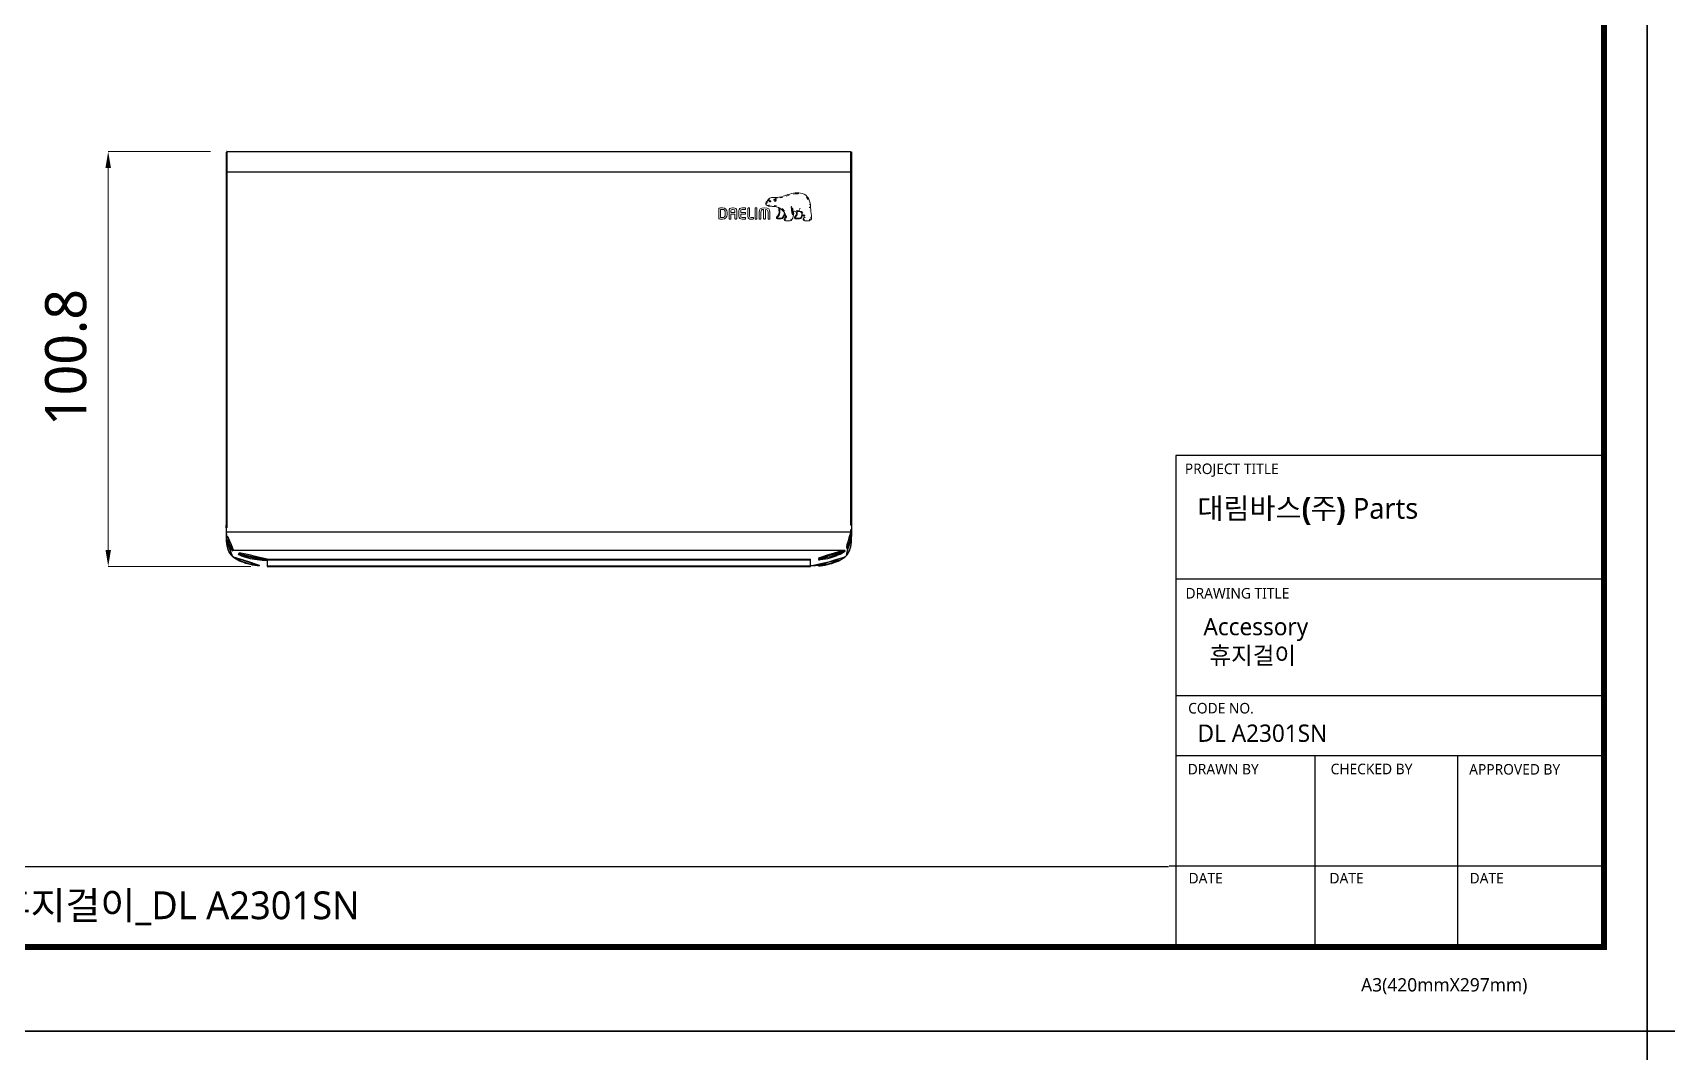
# Model space of a CAD drawing. Extents: x 16296675204 to 16296683393, y -37409618576 to -37409617244.
# Drawn here: x 16296675538.8 to 16296675935.9, y -37409617849.3 to -37409617601.6 of the extents above; entities that cross this region are included whole.
import ezdxf

# ---------------------------------------------------------------- set-up
doc = ezdxf.new("R2010")
doc.units = 0
doc.header["$LTSCALE"] = 10
doc.header["$MEASUREMENT"] = 0
doc.header["$PDMODE"] = 3
doc.header["$PDSIZE"] = -10
doc.layers.get('0').update_dxf_attribs({"linetype": 'CONTINUOUS'})
doc.layers.get('DEFPOINTS').update_dxf_attribs({"linetype": 'CONTINUOUS'})
doc.layers.add('레이어 1', color=7, linetype='CONTINUOUS', lineweight=0)
doc.styles.add('Daelim Dimension', font='NanumGothic.ttf')
doc.dimstyles.new('DEFAULT', dxfattribs={"dimscale": 2, "dimtxt": 2, "dimasz": 2, "dimexe": 0, "dimexo": 2, "dimgap": 1, "dimtad": 1, "dimdec": 1, "dimzin": 9, "dimdsep": 46, "dimtxsty": 'Daelim Dimension', "dimcen": 0.5, "dimclrd": 252, "dimclre": 252, "dimclrt": 3, "dimadec": 1, "dimazin": 0, "dimtfac": 1, "dimtdec": 1, "dimtix": 1, "dimtmove": 0, "dimatfit": 3, "dimfxl": 1, "dimtolj": 1, "dimtzin": 1, "dimlwd": 9, "dimlwe": 9, "dimarcsym": 0})

# ---------------------------------------------------------------- blocks, each defined once
blk = doc.blocks.new('*D13')
at = {"color": 5, "lineweight": 9, "transparency": 16777216}
for p, q in [((16296675581.950121, -37409617630.438293), (16296675557.10181, -37409617630.438293)), ((16296675557.10181, -37409617727.231117), (16296675557.10181, -37409617634.438293)), ((16296675591.75012, -37409617731.231117), (16296675557.10181, -37409617731.231117))]:
    blk.add_line(p, q, dxfattribs=at)
at = {"color": 5, "transparency": 16777216}
for points in [[(16296675556.435141, -37409617634.438293), (16296675557.768471, -37409617634.438293), (16296675557.10181, -37409617630.438293)], [(16296675556.435141, -37409617727.231117), (16296675557.768471, -37409617727.231117), (16296675557.10181, -37409617731.231117)]]:
    blk.add_solid(points, dxfattribs=at)
at = {"layer": 'DEFPOINTS', "color": 0, "transparency": 16777216}
for p in [(16296675557.10181, -37409617630.438293), (16296675585.950121, -37409617630.438293), (16296675595.75012, -37409617731.231117)]:
    blk.add_point(p, dxfattribs=at)
at = {"color": 7, "transparency": 16777216, "insert": (16296675541.768459, -37409617680.494713), "char_height": 10, "attachment_point": 2, "rotation": 90, "line_spacing_factor": 0.9, "style": 'Daelim Dimension'}
blk.add_mtext('\\A1;100.8', dxfattribs=at)

msp = doc.modelspace()

# ---------------------------------------------------------------- linework, layer by layer
at = {"color": 7, "linetype": 'Continuous'}
for p, q in [((16296675585.750111, -37409617630.638283), (16296675585.750219, -37409617723.914032)), ((16296675585.950121, -37409617630.438278), (16296675737.550119, -37409617630.438278)), ((16296675737.750111, -37409617630.638283), (16296675737.750019, -37409617723.913353)), ((16296675586.861481, -37409617728.424294), (16296675587.438141, -37409617728.980522)), ((16296675587.43791, -37409617728.980324), (16296675587.438589, -37409617728.98085)), ((16296675736.06164, -37409617728.98085), (16296675736.06266, -37409617728.980057)), ((16296675595.750111, -37409617731.231102), (16296675727.750111, -37409617731.231102))]:
    msp.add_line(p, q, dxfattribs=at)
at = {"color": 9, "linetype": 'Continuous'}
for p, q in [((16296675585.950121, -37409617630.438278), (16296675585.950109, -37409617721.176987)), ((16296675737.55011, -37409617721.176987), (16296675737.550119, -37409617630.438278)), ((16296675737.750111, -37409617635.438278), (16296675585.750111, -37409617635.438278)), ((16296675585.750111, -37409617721.176987), (16296675585.950121, -37409617721.176987)), ((16296675585.79031, -37409617722.941681), (16296675585.98951, -37409617722.932732)), ((16296675737.51071, -37409617722.932716), (16296675585.98951, -37409617722.932716)), ((16296675737.709921, -37409617722.941681), (16296675737.51071, -37409617722.932732)), ((16296675737.550119, -37409617721.176987), (16296675737.750111, -37409617721.176987)), ((16296675587.55969, -37409617727.26284), (16296675735.94054, -37409617727.26284)), ((16296675595.750111, -37409617729.472252), (16296675727.750111, -37409617729.472252)), ((16296675595.750111, -37409617729.472252), (16296675595.750111, -37409617731.231102)), ((16296675727.750111, -37409617729.745461), (16296675595.750111, -37409617729.745461)), ((16296675595.750111, -37409617731.131104), (16296675727.750111, -37409617731.131104)), ((16296675727.750111, -37409617731.231102), (16296675727.750111, -37409617729.472252))]:
    msp.add_line(p, q, dxfattribs=at)
at = {"color": 252}
msp.add_line((16296675720.54998, -37409617646.810539), (16296675720.54998, -37409617646.810539), dxfattribs=at)
at = {"color": 5, "ltscale": 40}
for p, q in [((16296675920.552481, -37409617704.277283), (16296675816.50938, -37409617704.277283)), ((16296675920.552481, -37409617734.350281), (16296675816.50938, -37409617734.350281)), ((16296675920.552481, -37409617734.350281), (16296675816.50938, -37409617734.350281)), ((16296675920.552481, -37409617762.639969), (16296675816.50938, -37409617762.639969)), ((16296675920.552481, -37409617762.639969), (16296675816.50938, -37409617762.639969)), ((16296675920.552481, -37409617777.230621), (16296675816.50938, -37409617777.230621)), ((16296675920.552481, -37409617777.230621), (16296675816.50938, -37409617777.230621)), ((16296675850.30348, -37409617777.230621), (16296675850.30348, -37409617823.677597)), ((16296675884.986031, -37409617777.230621), (16296675884.986031, -37409617823.677597)), ((16296675920.552481, -37409617804.061256), (16296675814.86483, -37409617804.061256)), ((16296675920.552481, -37409617804.061256), (16296675817.319981, -37409617804.061256)), ((16296675920.552481, -37409617823.677597), (16296675831.38727, -37409617823.677597))]:
    msp.add_line(p, q, dxfattribs=at)
at = {"color": 5, "ltscale": 0.5}
msp.add_line((16296675816.50938, -37409617704.277283), (16296675816.50938, -37409617824.306953), dxfattribs=at)
at = {"color": 5}
msp.add_line((16296675290.552361, -37409617804.135674), (16296675814.739639, -37409617804.135674), dxfattribs=at)
at = {"ltscale": 0.5}
for points in [[(16296675280.084169, -37409617844.102562), (16296675931.084169, -37409617844.102562), (16296675931.084169, -37409617367.102562), (16296675280.084169, -37409617367.102562)], [(16296675931.084169, -37409617844.102562), (16296676582.084169, -37409617844.102562), (16296676582.084169, -37409617367.102562), (16296675931.084169, -37409617367.102562)], [(16296675280.084169, -37409618321.102562), (16296675931.084169, -37409618321.102562), (16296675931.084169, -37409617844.102562), (16296675280.084169, -37409617844.102562)], [(16296675931.084169, -37409618321.102562), (16296676582.084169, -37409618321.102562), (16296676582.084169, -37409617844.102562), (16296675931.084169, -37409617844.102562)]]:
    msp.add_lwpolyline(points, close=True, dxfattribs=at)
at = {"color": 5, "linetype": 'ByBlock', "lineweight": 200, "const_width": 1.5}
msp.add_lwpolyline([(16296675290.552361, -37409617823.677841), (16296675920.552361, -37409617823.677841), (16296675920.552361, -37409617378.177841), (16296675290.552361, -37409617378.177841)], close=True, dxfattribs=at)
at = {"color": 7, "linetype": 'Continuous'}
for points in [[(16296675585.750311, -37409617723.913208), (16296675585.796391, -37409617725.191467), (16296675585.9685, -37409617726.429077), (16296675586.31436, -37409617727.523552), (16296675586.861481, -37409617728.424294)], [(16296675736.062111, -37409617728.980507), (16296675736.64012, -37409617728.422623), (16296675737.176889, -37409617727.543716), (16296675737.51902, -37409617726.487091), (16296675737.69899, -37409617725.251999), (16296675737.749929, -37409617723.912567)]]:
    msp.add_lwpolyline(points, dxfattribs=at)
for centre, radius, start, end in [((16296675585.950121, -37409617630.638283), 0.2, 90, 180), ((16296675737.550119, -37409617630.638283), 0.2, 0, 90), ((16296675624.465389, -37409617721.177887), 38.715274, 179.9986886, 182.61145461), ((16296675699.05208, -37409617721.178299), 38.698032, 357.38810373, 0.00174853)]:
    msp.add_arc(centre, radius, start, end, dxfattribs=at)
at = {"color": 9, "linetype": 'Continuous'}
for centre, radius, start, end in [((16296675600.01239, -37409617722.500153), 14.224221, 185.39825593, 185.67977603), ((16296675599.21269, -37409617722.580383), 13.420509, 185.67669868, 186.27753313), ((16296675625.0616, -37409617721.177658), 39.111488, 179.99912574, 182.57207392), ((16296675698.47283, -37409617721.178421), 39.077284, 357.42704779, 0.00218566), ((16296675724.490959, -37409617722.604317), 13.215678, 353.54477322, 354.33999302), ((16296675723.48934, -37409617722.50354), 14.222357, 354.33383834, 354.6131619), ((16296675591.402411, -37409617723.607674), 6.62122, 232.73230866, 233.48732862), ((16296675732.098181, -37409617723.608147), 6.62062, 306.51704261, 307.26769134)]:
    msp.add_arc(centre, radius, start, end, dxfattribs=at)
for points, knots in [([(16296675587.393089, -37409617728.876793), (16296675587.24202, -37409617728.761864), (16296675586.955, -37409617728.502281), (16296675586.458179, -37409617727.862953), (16296675586.02219, -37409617726.841743), (16296675585.78548, -37409617725.435249), (16296675585.75181, -37409617724.435699), (16296675585.750311, -37409617723.914009)], [0, 0, 0, 0, 0.1051958968, 0.2132259405, 0.4466249731, 0.710872355, 1, 1, 1, 1]), ([(16296675585.851259, -37409617723.838371), (16296675585.84425, -37409617723.764267), (16296675585.818359, -37409617723.465797), (16296675585.8006, -37409617723.166656), (16296675585.790319, -37409617722.941727)], [0, 0, 0, 0, 0.2484461128, 1, 1, 1, 1]), ([(16296675587.39221, -37409617727.4907), (16296675587.17238, -37409617727.322113), (16296675586.75952, -37409617726.902992), (16296675586.313351, -37409617726.090874), (16296675586.020109, -37409617725.118141), (16296675585.913191, -37409617724.41613), (16296675585.87266, -37409617724.047897)], [0, 0, 0, 0, 0.2150842498, 0.4499408745, 0.7123802605, 1, 1, 1, 1]), ([(16296675587.55986, -37409617727.262894), (16296675587.29122, -37409617727.066277), (16296675586.795389, -37409617726.540627), (16296675586.326969, -37409617725.498047), (16296675586.077221, -37409617724.265831), (16296675586.011, -37409617723.388237), (16296675585.9897, -37409617722.932716)], [0, 0, 0, 0, 0.2100968343, 0.4452828156, 0.712203487, 1, 1, 1, 1]), ([(16296675737.510481, -37409617722.932716), (16296675737.489161, -37409617723.388428), (16296675737.42289, -37409617724.266434), (16296675737.172979, -37409617725.498947), (16296675736.704321, -37409617726.541222), (16296675736.208719, -37409617727.066452), (16296675735.940319, -37409617727.262871)], [0, 0, 0, 0, 0.2879161042, 0.5549824586, 0.7900978598, 1, 1, 1, 1]), ([(16296675737.749929, -37409617723.913322), (16296675737.74844, -37409617724.43486), (16296675737.714821, -37409617725.434372), (16296675737.47827, -37409617726.841019), (16296675737.04228, -37409617727.86261), (16296675736.545321, -37409617728.502197), (16296675736.25823, -37409617728.761848), (16296675736.10714, -37409617728.876793)], [0, 0, 0, 0, 0.2890059985, 0.5532797052, 0.7867489044, 0.8947997413, 1, 1, 1, 1]), ([(16296675737.62285, -37409617724.090141), (16296675737.58164, -37409617724.454002), (16296675737.47324, -37409617725.147476), (16296675737.179199, -37409617726.10788), (16296675736.73498, -37409617726.90966), (16296675736.3256, -37409617727.323517), (16296675736.108021, -37409617727.4907)], [0, 0, 0, 0, 0.2874559955, 0.5497007745, 0.7846040218, 1, 1, 1, 1]), ([(16296675737.709921, -37409617722.941681), (16296675737.70644, -37409617723.016823), (16296675737.69125, -37409617723.316147), (16296675737.66996, -37409617723.615219), (16296675737.64889, -37409617723.838722)], [0, 0, 0, 0, 0.2509845188, 1, 1, 1, 1]), ([(16296675587.392639, -37409617728.876579), (16296675587.392679, -37409617728.887894), (16296675587.395981, -37409617728.926193), (16296675587.41638, -37409617728.963722), (16296675587.437901, -37409617728.980339)], [0, 0, 0, 0, 0.2936760403, 1, 1, 1, 1]), ([(16296675587.55971, -37409617727.262939), (16296675587.51281, -37409617727.278488), (16296675587.43078, -37409617727.343842), (16296675587.39279, -37409617727.441971), (16296675587.392639, -37409617727.490936)], [0, 0, 0, 0, 0.5022558737, 1, 1, 1, 1]), ([(16296675587.46278, -37409617728.929314), (16296675587.956921, -37409617729.295151), (16296675589.12229, -37409617729.939743), (16296675591.109671, -37409617730.614502), (16296675593.361481, -37409617731.036346), (16296675594.94261, -37409617731.131104), (16296675595.750111, -37409617731.131104)], [0, 0, 0, 0, 0.2120778195, 0.4552004178, 0.7214586504, 1, 1, 1, 1]), ([(16296675595.750111, -37409617729.745461), (16296675594.93224, -37409617729.745461), (16296675593.331711, -37409617729.648354), (16296675591.055281, -37409617729.216057), (16296675589.053049, -37409617728.525391), (16296675587.88419, -37409617727.865143), (16296675587.39221, -37409617727.4907)], [0, 0, 0, 0, 0.2792982923, 0.5459627362, 0.7888703993, 1, 1, 1, 1]), ([(16296675595.750111, -37409617729.472252), (16296675594.94865, -37409617729.472252), (16296675593.380211, -37409617729.37709), (16296675591.149429, -37409617728.953499), (16296675589.187321, -37409617728.276703), (16296675588.04183, -37409617727.629753), (16296675587.55969, -37409617727.26284)], [0, 0, 0, 0, 0.2792944444, 0.5459567776, 0.788865465, 1, 1, 1, 1]), ([(16296675735.94054, -37409617727.26284), (16296675735.458401, -37409617727.629753), (16296675734.31291, -37409617728.276703), (16296675732.3508, -37409617728.953499), (16296675730.12002, -37409617729.37709), (16296675728.55158, -37409617729.472252), (16296675727.750111, -37409617729.472252)], [0, 0, 0, 0, 0.2111345363, 0.4540432237, 0.7207055564, 1, 1, 1, 1]), ([(16296675736.108021, -37409617727.4907), (16296675735.616039, -37409617727.865128), (16296675734.44718, -37409617728.525391), (16296675732.44496, -37409617729.216057), (16296675730.16853, -37409617729.648354), (16296675728.567989, -37409617729.745461), (16296675727.750111, -37409617729.745461)], [0, 0, 0, 0, 0.2111295495, 0.4540372028, 0.7207016672, 1, 1, 1, 1]), ([(16296675736.10758, -37409617727.490936), (16296675736.107441, -37409617727.441971), (16296675736.06945, -37409617727.343842), (16296675735.987419, -37409617727.278488), (16296675735.940519, -37409617727.262939)], [0, 0, 0, 0, 0.4977441981, 1, 1, 1, 1]), ([(16296675736.06267, -37409617728.98008), (16296675736.06916, -37409617728.975021), (16296675736.096689, -37409617728.9478), (16296675736.107479, -37409617728.906708), (16296675736.10759, -37409617728.876579)], [0, 0, 0, 0, 0.2145995267, 1, 1, 1, 1]), ([(16296675727.750111, -37409617731.131104), (16296675728.55769, -37409617731.131104), (16296675730.138929, -37409617731.036339), (16296675732.3909, -37409617730.614433), (16296675734.37837, -37409617729.939568), (16296675735.54376, -37409617729.294884), (16296675736.037889, -37409617728.928993)], [0, 0, 0, 0, 0.2785459359, 0.5448066344, 0.7879279318, 1, 1, 1, 1])]:
    msp.add_open_spline(points, degree=3, knots=knots, dxfattribs=at)
at = {"color": 7, "linetype": 'Continuous'}
for points, knots in [([(16296675587.438589, -37409617728.98085), (16296675587.931351, -37409617729.35585), (16296675589.097429, -37409617730.01577), (16296675591.091351, -37409617730.704712), (16296675593.35153, -37409617731.134621), (16296675594.939199, -37409617731.231102), (16296675595.750111, -37409617731.231102)], [0, 0, 0, 0, 0.2125783639, 0.4555670886, 0.7216151056, 1, 1, 1, 1]), ([(16296675736.06164, -37409617728.98085), (16296675735.56888, -37409617729.35585), (16296675734.4028, -37409617730.01577), (16296675732.40888, -37409617730.704712), (16296675730.148701, -37409617731.134621), (16296675728.561029, -37409617731.231102), (16296675727.750111, -37409617731.231102)], [0, 0, 0, 0, 0.2125783638, 0.4555670885, 0.7216151056, 1, 1, 1, 1])]:
    msp.add_open_spline(points, degree=3, knots=knots, dxfattribs=at)
at = {"layer": '레이어 1', "color": 252}
for points, knots in [([(16296675728.002439, -37409617646.24366), (16296675728.002159, -37409617646.241623), (16296675727.8347, -37409617644.775871), (16296675727.8347, -37409617644.775871), (16296675727.772711, -37409617644.337837), (16296675727.763769, -37409617644.104248), (16296675727.755711, -37409617643.897217), (16296675727.755711, -37409617643.897217), (16296675727.714251, -37409617643.318527), (16296675727.714251, -37409617643.318123), (16296675727.626051, -37409617642.526047), (16296675727.369699, -37409617641.886253), (16296675726.951969, -37409617641.418404), (16296675726.049601, -37409617640.40451), (16296675724.64097, -37409617640.393806), (16296675723.617741, -37409617640.562523), (16296675722.99021, -37409617640.666298), (16296675722.39039, -37409617640.871033), (16296675721.81049, -37409617641.069382), (16296675721.81049, -37409617641.069382), (16296675721.7918, -37409617641.076019), (16296675721.7918, -37409617641.076019), (16296675721.338449, -37409617641.230614), (16296675720.82398, -37409617641.406616), (16296675720.319139, -37409617641.514183), (16296675719.97229, -37409617641.58831), (16296675719.537901, -37409617641.59169), (16296675719.15419, -37409617641.593727), (16296675719.15419, -37409617641.593727), (16296675718.77441, -37409617641.598343), (16296675718.77441, -37409617641.598343), (16296675718.044649, -37409617641.616364), (16296675717.5476, -37409617641.869057), (16296675717.296539, -37409617642.349098), (16296675717.296539, -37409617642.349098), (16296675717.285219, -37409617642.369812), (16296675717.285219, -37409617642.369812), (16296675717.2437, -37409617642.442589), (16296675717.182119, -37409617642.504379), (16296675717.12697, -37409617642.559647), (16296675717.0662, -37409617642.620903), (16296675716.997709, -37409617642.68959), (16296675716.94541, -37409617642.778458), (16296675716.8929, -37409617642.867493), (16296675716.866421, -37409617642.957718), (16296675716.866421, -37409617643.046333), (16296675716.866421, -37409617643.12085), (16296675716.885111, -37409617643.194023), (16296675716.922649, -37409617643.263924), (16296675717.077789, -37409617643.556862), (16296675717.5203, -37409617643.714973), (16296675717.78437, -37409617643.73381), (16296675717.78437, -37409617643.73381), (16296675718.17309, -37409617643.758209), (16296675718.182369, -37409617643.75901), (16296675718.571039, -37409617643.78096), (16296675719.10331, -37409617643.811722), (16296675719.414061, -37409617643.866577), (16296675719.59576, -37409617643.898697), (16296675719.80224, -37409617643.963867), (16296675719.99247, -37409617644.053429), (16296675720.00602, -37409617644.10276), (16296675720.10479, -37409617644.541878), (16296675720.10479, -37409617645.08168), (16296675720.10479, -37409617645.08168), (16296675720.10059, -37409617645.252937), (16296675720.10059, -37409617645.252937), (16296675720.071939, -37409617645.822144), (16296675719.82379, -37409617646.021027), (16296675719.641951, -37409617646.16655), (16296675719.623529, -37409617646.181053), (16296675719.461479, -37409617646.315613), (16296675719.449829, -37409617646.477509), (16296675719.441561, -37409617646.569099), (16296675719.467779, -37409617646.652573), (16296675719.523411, -37409617646.712593), (16296675719.583691, -37409617646.777618), (16296675719.67536, -37409617646.810539), (16296675719.79534, -37409617646.810539), (16296675719.79534, -37409617646.810539), (16296675720.58497, -37409617646.810539), (16296675720.58497, -37409617646.810539), (16296675721.175989, -37409617646.810539), (16296675721.46838, -37409617646.174149), (16296675721.55732, -37409617645.577972), (16296675721.55732, -37409617645.577972), (16296675721.55916, -37409617645.49411), (16296675721.55916, -37409617645.49411), (16296675721.55916, -37409617645.49411), (16296675721.583549, -37409617645.53611), (16296675721.583549, -37409617645.53611), (16296675721.659349, -37409617645.704803), (16296675721.70495, -37409617645.90641), (16296675721.70495, -37409617646.058289), (16296675721.70495, -37409617646.271423), (16296675721.63896, -37409617646.457603), (16296675721.51363, -37409617646.596321), (16296675721.482, -37409617646.627632), (16296675721.32394, -37409617646.791443), (16296675721.32394, -37409617646.954987), (16296675721.32394, -37409617646.954987), (16296675721.325371, -37409617646.981949), (16296675721.325371, -37409617646.981949), (16296675721.34779, -37409617647.175163), (16296675721.504141, -37409617647.261467), (16296675721.649389, -37409617647.261467), (16296675721.649389, -37409617647.261467), (16296675722.77154, -37409617647.261467), (16296675722.77154, -37409617647.261467), (16296675722.974091, -37409617647.261467), (16296675723.135521, -37409617647.170273), (16296675723.239241, -37409617646.998207), (16296675723.524799, -37409617646.524117), (16296675723.6695, -37409617646.009247), (16296675723.6695, -37409617645.468369), (16296675723.6695, -37409617645.299553), (16296675723.65358, -37409617645.119347), (16296675723.622419, -37409617644.932373), (16296675723.622419, -37409617644.932373), (16296675723.619711, -37409617644.917473), (16296675723.619711, -37409617644.917473), (16296675723.619711, -37409617644.917473), (16296675723.634609, -37409617644.920578), (16296675723.634609, -37409617644.920578), (16296675723.769621, -37409617644.946716), (16296675723.98682, -37409617644.98439), (16296675724.25522, -37409617645.01339), (16296675724.25522, -37409617645.01339), (16296675724.26302, -37409617645.014343), (16296675724.26302, -37409617645.014343), (16296675724.26302, -37409617645.014343), (16296675724.299129, -37409617645.220016), (16296675724.299129, -37409617645.220016), (16296675724.299129, -37409617645.220016), (16296675724.307051, -37409617645.268799), (16296675724.307051, -37409617645.2696), (16296675724.307051, -37409617645.2696), (16296675724.317751, -37409617645.451569), (16296675724.317751, -37409617645.451569), (16296675724.317751, -37409617645.888268), (16296675724.11939, -37409617646.078217), (16296675724.01277, -37409617646.180107), (16296675724.011271, -37409617646.181473), (16296675723.862511, -37409617646.332657), (16296675723.84638, -37409617646.466797), (16296675723.84638, -37409617646.466797), (16296675723.84123, -37409617646.508003), (16296675723.84123, -37409617646.508003), (16296675723.84123, -37409617646.55014), (16296675723.85207, -37409617646.632782), (16296675723.925779, -37409617646.708931), (16296675723.990681, -37409617646.776543), (16296675724.09115, -37409617646.810539), (16296675724.224739, -37409617646.810539), (16296675724.224739, -37409617646.810539), (16296675725.09893, -37409617646.810539), (16296675725.09893, -37409617646.810539), (16296675725.62985, -37409617646.810539), (16296675725.78966, -37409617646.135529), (16296675725.85409, -37409617645.757233), (16296675725.85409, -37409617645.757233), (16296675725.85708, -37409617645.718224), (16296675725.85708, -37409617645.718224), (16296675725.85708, -37409617645.718224), (16296675725.878071, -37409617645.746803), (16296675725.878071, -37409617645.746803), (16296675726.00049, -37409617645.90316), (16296675726.10787, -37409617646.077003), (16296675726.15955, -37409617646.185127), (16296675726.18672, -37409617646.241348), (16296675726.201349, -37409617646.30381), (16296675726.201349, -37409617646.366409), (16296675726.201349, -37409617646.366409), (16296675726.18157, -37409617646.49295), (16296675726.18157, -37409617646.49295), (16296675726.16111, -37409617646.561653), (16296675726.114229, -37409617646.624924), (16296675726.068371, -37409617646.686157), (16296675726.001089, -37409617646.77356), (16296675725.931721, -37409617646.864197), (16296675725.931721, -37409617646.97422), (16296675725.931721, -37409617646.97422), (16296675725.938231, -37409617647.03479), (16296675725.938231, -37409617647.03479), (16296675725.9702, -37409617647.18084), (16296675726.08856, -37409617647.261467), (16296675726.271271, -37409617647.261467), (16296675726.271271, -37409617647.261467), (16296675727.394489, -37409617647.261467), (16296675727.394489, -37409617647.261467), (16296675727.41914, -37409617647.261467), (16296675727.638651, -37409617647.256042), (16296675727.810579, -37409617647.070007), (16296675727.94783, -37409617646.921379), (16296675728.0145, -37409617646.717049), (16296675728.0145, -37409617646.445793), (16296675728.0145, -37409617646.445793), (16296675728.002569, -37409617646.244614), (16296675728.002439, -37409617646.24366)], [0, 0, 0, 0, 1, 1, 1, 2, 2, 2, 3, 3, 3, 4, 4, 4, 5, 5, 5, 6, 6, 6, 7, 7, 7, 8, 8, 8, 9, 9, 9, 10, 10, 10, 11, 11, 11, 12, 12, 12, 13, 13, 13, 14, 14, 14, 15, 15, 15, 16, 16, 16, 17, 17, 17, 18, 18, 18, 19, 19, 19, 20, 20, 20, 21, 21, 21, 22, 22, 22, 23, 23, 23, 24, 24, 24, 25, 25, 25, 26, 26, 26, 27, 27, 27, 28, 28, 28, 29, 29, 29, 30, 30, 30, 31, 31, 31, 32, 32, 32, 33, 33, 33, 34, 34, 34, 35, 35, 35, 36, 36, 36, 37, 37, 37, 38, 38, 38, 39, 39, 39, 40, 40, 40, 41, 41, 41, 42, 42, 42, 43, 43, 43, 44, 44, 44, 45, 45, 45, 46, 46, 46, 47, 47, 47, 48, 48, 48, 49, 49, 49, 50, 50, 50, 51, 51, 51, 52, 52, 52, 53, 53, 53, 54, 54, 54, 55, 55, 55, 56, 56, 56, 57, 57, 57, 58, 58, 58, 59, 59, 59, 60, 60, 60, 61, 61, 61, 62, 62, 62, 63, 63, 63, 64, 64, 64, 65, 65, 65, 66, 66, 66, 66]), ([(16296675706.333111, -37409617644.144218), (16296675706.065981, -37409617644.144218), (16296675705.71946, -37409617644.160606), (16296675705.605829, -37409617644.178902), (16296675705.53476, -37409617644.190826), (16296675705.489201, -37409617644.243927), (16296675705.489201, -37409617644.314133), (16296675705.489201, -37409617644.314133), (16296675705.489201, -37409617646.704323), (16296675705.489201, -37409617646.704323), (16296675705.489201, -37409617646.777893), (16296675705.535191, -37409617646.829651), (16296675705.60928, -37409617646.839951), (16296675705.716761, -37409617646.857826), (16296675706.062149, -37409617646.874092), (16296675706.333111, -37409617646.874092), (16296675707.078979, -37409617646.874092), (16296675707.473061, -37409617646.48307), (16296675707.473061, -37409617645.74369), (16296675707.473061, -37409617645.74369), (16296675707.473061, -37409617645.274353), (16296675707.473061, -37409617645.274353), (16296675707.473061, -37409617644.534981), (16296675707.078979, -37409617644.144218), (16296675706.333111, -37409617644.144218)], [0, 0, 0, 0, 1, 1, 1, 2, 2, 2, 3, 3, 3, 4, 4, 4, 5, 5, 5, 6, 6, 6, 7, 7, 7, 8, 8, 8, 8]), ([(16296675707.04809, -37409617645.74369), (16296675707.04809, -37409617646.256119), (16296675706.814301, -37409617646.505417), (16296675706.333111, -37409617646.505417), (16296675706.333111, -37409617646.505417), (16296675706.003889, -37409617646.499321), (16296675705.918091, -37409617646.497833), (16296675705.918091, -37409617646.497833), (16296675705.918091, -37409617644.533073), (16296675705.918091, -37409617644.533073), (16296675706.08861, -37409617644.516151), (16296675706.330931, -37409617644.513298), (16296675706.33334, -37409617644.513298), (16296675706.827579, -37409617644.513298), (16296675707.04809, -37409617644.7481), (16296675707.04809, -37409617645.274353), (16296675707.04809, -37409617645.274353), (16296675707.04809, -37409617645.74369), (16296675707.04809, -37409617645.74369)], [0, 0, 0, 0, 1, 1, 1, 2, 2, 2, 3, 3, 3, 4, 4, 4, 5, 5, 5, 6, 6, 6, 6]), ([(16296675708.998249, -37409617644.144218), (16296675708.998249, -37409617644.144218), (16296675708.78969, -37409617644.144218), (16296675708.78969, -37409617644.144218), (16296675708.21995, -37409617644.144218), (16296675707.96594, -37409617644.381203), (16296675707.96594, -37409617644.912849), (16296675707.96594, -37409617644.912849), (16296675707.96594, -37409617646.731689), (16296675707.96594, -37409617646.731689), (16296675707.96594, -37409617646.795647), (16296675708.0179, -37409617646.849838), (16296675708.079241, -37409617646.849838), (16296675708.079241, -37409617646.849838), (16296675708.27821, -37409617646.849838), (16296675708.27821, -37409617646.849838), (16296675708.34874, -37409617646.849838), (16296675708.39094, -37409617646.789963), (16296675708.39094, -37409617646.731689), (16296675708.39094, -37409617646.731689), (16296675708.39094, -37409617645.686508), (16296675708.39094, -37409617645.645729), (16296675708.39094, -37409617645.645729), (16296675709.3967, -37409617645.645729), (16296675709.3967, -37409617645.645729), (16296675709.3967, -37409617645.686508), (16296675709.3967, -37409617646.731689), (16296675709.3967, -37409617646.731689), (16296675709.3967, -37409617646.796852), (16296675709.44808, -37409617646.849838), (16296675709.511391, -37409617646.849838), (16296675709.511391, -37409617646.849838), (16296675709.70792, -37409617646.849838), (16296675709.70792, -37409617646.849838), (16296675709.776819, -37409617646.849838), (16296675709.823179, -37409617646.788719), (16296675709.823179, -37409617646.731689), (16296675709.823179, -37409617646.731689), (16296675709.823179, -37409617644.912849), (16296675709.823179, -37409617644.912849), (16296675709.823179, -37409617644.381203), (16296675709.56867, -37409617644.144218), (16296675708.998249, -37409617644.144218)], [0, 0, 0, 0, 1, 1, 1, 2, 2, 2, 3, 3, 3, 4, 4, 4, 5, 5, 5, 6, 6, 6, 7, 7, 7, 8, 8, 8, 9, 9, 9, 10, 10, 10, 11, 11, 11, 12, 12, 12, 13, 13, 13, 14, 14, 14, 14]), ([(16296675709.3967, -37409617645.271492), (16296675709.3967, -37409617645.271492), (16296675708.39094, -37409617645.271492), (16296675708.39094, -37409617645.271492), (16296675708.39094, -37409617645.234123), (16296675708.39094, -37409617644.912849), (16296675708.39094, -37409617644.912849), (16296675708.39094, -37409617644.577507), (16296675708.490629, -37409617644.520607), (16296675708.78969, -37409617644.520607), (16296675708.78969, -37409617644.520607), (16296675708.998249, -37409617644.520607), (16296675708.998249, -37409617644.520607), (16296675709.29714, -37409617644.520607), (16296675709.3967, -37409617644.577507), (16296675709.3967, -37409617644.912849), (16296675709.3967, -37409617644.912849), (16296675709.3967, -37409617645.234123), (16296675709.3967, -37409617645.271492)], [0, 0, 0, 0, 1, 1, 1, 2, 2, 2, 3, 3, 3, 4, 4, 4, 5, 5, 5, 6, 6, 6, 6]), ([(16296675710.363689, -37409617644.839279), (16296675710.363689, -37409617644.839279), (16296675710.363689, -37409617646.178223), (16296675710.363689, -37409617646.178223), (16296675710.363689, -37409617646.646599), (16296675710.63122, -37409617646.874092), (16296675711.181721, -37409617646.874092), (16296675711.424721, -37409617646.874092), (16296675711.755461, -37409617646.869629), (16296675711.887699, -37409617646.857292), (16296675711.885799, -37409617646.857292), (16296675711.95182, -37409617646.850922), (16296675711.95182, -37409617646.850922), (16296675711.95182, -37409617646.850922), (16296675711.97093, -37409617646.84903), (16296675711.97093, -37409617646.84903), (16296675711.97093, -37409617646.84903), (16296675711.97093, -37409617646.490791), (16296675711.97093, -37409617646.490791), (16296675711.97093, -37409617646.490791), (16296675711.18474, -37409617646.490791), (16296675711.18474, -37409617646.490791), (16296675710.790859, -37409617646.490791), (16296675710.790859, -37409617646.379677), (16296675710.790859, -37409617646.178223), (16296675710.790859, -37409617646.178223), (16296675710.790859, -37409617645.682037), (16296675710.790859, -37409617645.643288), (16296675710.831341, -37409617645.643288), (16296675711.84766, -37409617645.643288), (16296675711.84766, -37409617645.643288), (16296675711.914221, -37409617645.643288), (16296675711.968451, -37409617645.590446), (16296675711.968451, -37409617645.525421), (16296675711.968451, -37409617645.525421), (16296675711.968451, -37409617645.392632), (16296675711.968451, -37409617645.392632), (16296675711.968451, -37409617645.327187), (16296675711.914221, -37409617645.274223), (16296675711.84766, -37409617645.274223), (16296675711.84766, -37409617645.274223), (16296675710.831341, -37409617645.274223), (16296675710.790859, -37409617645.274223), (16296675710.790859, -37409617645.235733), (16296675710.790859, -37409617644.839279), (16296675710.790859, -37409617644.839279), (16296675710.790859, -37409617644.638077), (16296675710.790859, -37409617644.527252), (16296675711.18474, -37409617644.527252), (16296675711.18474, -37409617644.527252), (16296675711.970619, -37409617644.530357), (16296675711.970619, -37409617644.530357), (16296675711.970619, -37409617644.530357), (16296675711.970619, -37409617644.174294), (16296675711.970619, -37409617644.174294), (16296675711.970619, -37409617644.174294), (16296675711.887251, -37409617644.165352), (16296675711.887251, -37409617644.165352), (16296675711.73263, -37409617644.151398), (16296675711.37812, -37409617644.144218), (16296675711.181721, -37409617644.144218), (16296675710.63122, -37409617644.144218), (16296675710.363689, -37409617644.371429), (16296675710.363689, -37409617644.839279)], [0, 0, 0, 0, 1, 1, 1, 2, 2, 2, 3, 3, 3, 4, 4, 4, 5, 5, 5, 6, 6, 6, 7, 7, 7, 8, 8, 8, 9, 9, 9, 10, 10, 10, 11, 11, 11, 12, 12, 12, 13, 13, 13, 14, 14, 14, 15, 15, 15, 16, 16, 16, 17, 17, 17, 18, 18, 18, 19, 19, 19, 20, 20, 20, 21, 21, 21, 21]), ([(16296675712.65346, -37409617644.168472), (16296675712.587681, -37409617644.168472), (16296675712.531931, -37409617644.222809), (16296675712.531931, -37409617644.287292), (16296675712.531931, -37409617644.287292), (16296675712.531931, -37409617646.178223), (16296675712.531931, -37409617646.178223), (16296675712.531931, -37409617646.79483), (16296675712.952761, -37409617646.874092), (16296675713.31912, -37409617646.874092), (16296675713.58794, -37409617646.874092), (16296675713.65691, -37409617646.862701), (16296675713.736509, -37409617646.849419), (16296675713.736509, -37409617646.849419), (16296675713.782921, -37409617646.842117), (16296675713.782921, -37409617646.842117), (16296675713.78223, -37409617646.842392), (16296675713.84436, -37409617646.834663), (16296675713.84436, -37409617646.834663), (16296675713.84436, -37409617646.834663), (16296675713.862789, -37409617646.832222), (16296675713.862789, -37409617646.832222), (16296675713.862789, -37409617646.832222), (16296675713.862789, -37409617646.490791), (16296675713.862789, -37409617646.490791), (16296675713.862789, -37409617646.490791), (16296675713.323191, -37409617646.490791), (16296675713.323191, -37409617646.490791), (16296675712.958179, -37409617646.490791), (16296675712.958179, -37409617646.352997), (16296675712.958179, -37409617646.219261), (16296675712.958179, -37409617646.219261), (16296675712.958179, -37409617644.287292), (16296675712.958179, -37409617644.287292), (16296675712.958179, -37409617644.222809), (16296675712.902889, -37409617644.168472), (16296675712.83732, -37409617644.168472), (16296675712.83732, -37409617644.168472), (16296675712.65346, -37409617644.168472), (16296675712.65346, -37409617644.168472)], [0, 0, 0, 0, 1, 1, 1, 2, 2, 2, 3, 3, 3, 4, 4, 4, 5, 5, 5, 6, 6, 6, 7, 7, 7, 8, 8, 8, 9, 9, 9, 10, 10, 10, 11, 11, 11, 12, 12, 12, 13, 13, 13, 13]), ([(16296675714.39032, -37409617644.168472), (16296675714.319321, -37409617644.168472), (16296675714.276911, -37409617644.227142), (16296675714.276911, -37409617644.283783), (16296675714.276911, -37409617644.283783), (16296675714.276911, -37409617646.731689), (16296675714.276911, -37409617646.731689), (16296675714.276911, -37409617646.796852), (16296675714.32786, -37409617646.849838), (16296675714.39032, -37409617646.849838), (16296675714.39032, -37409617646.849838), (16296675714.588949, -37409617646.849838), (16296675714.588949, -37409617646.849838), (16296675714.66008, -37409617646.849838), (16296675714.70256, -37409617646.789963), (16296675714.70256, -37409617646.731689), (16296675714.70256, -37409617646.731689), (16296675714.70256, -37409617644.283783), (16296675714.70256, -37409617644.283783), (16296675714.70256, -37409617644.219139), (16296675714.652769, -37409617644.168472), (16296675714.588949, -37409617644.168472), (16296675714.588949, -37409617644.168472), (16296675714.39032, -37409617644.168472), (16296675714.39032, -37409617644.168472)], [0, 0, 0, 0, 1, 1, 1, 2, 2, 2, 3, 3, 3, 4, 4, 4, 5, 5, 5, 6, 6, 6, 7, 7, 7, 8, 8, 8, 8]), ([(16296675715.27508, -37409617645.225021), (16296675715.27508, -37409617645.225021), (16296675715.27508, -37409617646.731689), (16296675715.27508, -37409617646.731689), (16296675715.27508, -37409617646.796852), (16296675715.32629, -37409617646.849838), (16296675715.38916, -37409617646.849838), (16296675715.38916, -37409617646.849838), (16296675715.590771, -37409617646.849838), (16296675715.590771, -37409617646.849838), (16296675715.6619, -37409617646.849838), (16296675715.704451, -37409617646.789963), (16296675715.704451, -37409617646.731689), (16296675715.704451, -37409617646.731689), (16296675715.704451, -37409617645.262283), (16296675715.704451, -37409617645.262283), (16296675715.704451, -37409617644.614372), (16296675715.814329, -37409617644.551361), (16296675716.362261, -37409617644.549873), (16296675716.362261, -37409617644.589706), (16296675716.362261, -37409617646.731689), (16296675716.362261, -37409617646.731689), (16296675716.362261, -37409617646.799301), (16296675716.4109, -37409617646.849838), (16296675716.475389, -37409617646.849838), (16296675716.475389, -37409617646.849838), (16296675716.673491, -37409617646.849838), (16296675716.673491, -37409617646.849838), (16296675716.744341, -37409617646.849838), (16296675716.78676, -37409617646.789963), (16296675716.78676, -37409617646.731689), (16296675716.78676, -37409617646.731689), (16296675716.78676, -37409617644.596352), (16296675716.78676, -37409617644.55407), (16296675717.0431, -37409617644.555023), (16296675717.223169, -37409617644.576157), (16296675717.32066, -37409617644.673576), (16296675717.423349, -37409617644.776154), (16296675717.443411, -37409617644.967453), (16296675717.443411, -37409617645.262283), (16296675717.443411, -37409617645.262283), (16296675717.443411, -37409617646.731689), (16296675717.443411, -37409617646.731689), (16296675717.443411, -37409617646.795647), (16296675717.495781, -37409617646.849838), (16296675717.557699, -37409617646.849838), (16296675717.557699, -37409617646.849838), (16296675717.76026, -37409617646.849838), (16296675717.76026, -37409617646.849838), (16296675717.830509, -37409617646.849838), (16296675717.87393, -37409617646.788589), (16296675717.87393, -37409617646.731689), (16296675717.87393, -37409617646.731689), (16296675717.87393, -37409617645.225021), (16296675717.87393, -37409617645.225021), (16296675717.87393, -37409617644.311821), (16296675717.55011, -37409617644.157089), (16296675716.57688, -37409617644.157089), (16296675715.600121, -37409617644.157089), (16296675715.27508, -37409617644.311821), (16296675715.27508, -37409617645.225021)], [0, 0, 0, 0, 1, 1, 1, 2, 2, 2, 3, 3, 3, 4, 4, 4, 5, 5, 5, 6, 6, 6, 7, 7, 7, 8, 8, 8, 9, 9, 9, 10, 10, 10, 11, 11, 11, 12, 12, 12, 13, 13, 13, 14, 14, 14, 15, 15, 15, 16, 16, 16, 17, 17, 17, 18, 18, 18, 19, 19, 19, 20, 20, 20, 20]), ([(16296675717.765261, -37409617642.453018), (16296675717.765261, -37409617642.453018), (16296675717.928671, -37409617642.379181), (16296675718.1311, -37409617642.457207), (16296675718.1311, -37409617642.457207), (16296675718.15616, -37409617642.467918), (16296675718.12351, -37409617642.51413), (16296675718.02494, -37409617642.646629), (16296675717.92779, -37409617642.675232), (16296675717.92779, -37409617642.675232), (16296675717.92779, -37409617642.675232), (16296675717.857401, -37409617642.700012), (16296675717.817841, -37409617642.652046), (16296675717.7379, -37409617642.558296), (16296675717.73546, -37409617642.503693), (16296675717.73546, -37409617642.503693), (16296675717.73546, -37409617642.503693), (16296675717.72719, -37409617642.463181), (16296675717.765261, -37409617642.453018)], [0, 0, 0, 0, 1, 1, 1, 2, 2, 2, 3, 3, 3, 4, 4, 4, 5, 5, 5, 6, 6, 6, 6]), ([(16296675718.84358, -37409617642.152496), (16296675718.819111, -37409617642.179192), (16296675718.817221, -37409617642.223633), (16296675718.84358, -37409617642.247063), (16296675718.86878, -37409617642.269829), (16296675718.91247, -37409617642.263878), (16296675718.936859, -37409617642.237038), (16296675718.949869, -37409617642.223633), (16296675719.084009, -37409617642.064438), (16296675719.19972, -37409617642.145859), (16296675719.24198, -37409617642.176208), (16296675719.25947, -37409617642.219299), (16296675719.253241, -37409617642.274979), (16296675719.24334, -37409617642.364273), (16296675719.165911, -37409617642.465622), (16296675719.11178, -37409617642.500313), (16296675719.081499, -37409617642.518738), (16296675719.06152, -37409617642.558296), (16296675719.07588, -37409617642.590279), (16296675719.090099, -37409617642.622108), (16296675719.13061, -37409617642.631599), (16296675719.16313, -37409617642.616409), (16296675719.26, -37409617642.570084), (16296675719.38216, -37409617642.415352), (16296675719.39889, -37409617642.271057), (16296675719.40999, -37409617642.170517), (16296675719.36487, -37409617642.088402), (16296675719.284531, -37409617642.032997), (16296675719.11178, -37409617641.910378), (16296675718.915991, -37409617642.074448), (16296675718.84358, -37409617642.152496)], [0, 0, 0, 0, 1, 1, 1, 2, 2, 2, 3, 3, 3, 4, 4, 4, 5, 5, 5, 6, 6, 6, 7, 7, 7, 8, 8, 8, 9, 9, 9, 10, 10, 10, 10]), ([(16296675718.821489, -37409617642.272133), (16296675718.821489, -37409617642.272133), (16296675718.821489, -37409617642.272133), (16296675718.821489, -37409617642.272133), (16296675718.821489, -37409617642.272133), (16296675718.821489, -37409617642.272133), (16296675718.821489, -37409617642.272133)], [0, 0, 0, 0, 1, 1, 1, 2, 2, 2, 2]), ([(16296675720.58497, -37409617646.60067), (16296675720.58497, -37409617646.60067), (16296675719.79534, -37409617646.60067), (16296675719.79534, -37409617646.60067), (16296675719.73612, -37409617646.60067), (16296675719.67244, -37409617646.551888), (16296675719.67244, -37409617646.479797), (16296675719.67244, -37409617646.436058), (16296675719.70916, -37409617646.381851), (16296675719.776091, -37409617646.328056), (16296675719.975941, -37409617646.168861), (16296675720.278761, -37409617645.927963), (16296675720.31156, -37409617645.262833), (16296675720.31156, -37409617645.262833), (16296675720.31609, -37409617645.081413), (16296675720.31609, -37409617645.081413), (16296675720.31609, -37409617644.798508), (16296675720.251261, -37409617644.456917), (16296675720.189751, -37409617644.151657), (16296675720.189751, -37409617644.151657), (16296675720.17972, -37409617644.120506), (16296675720.17972, -37409617644.120506), (16296675720.17972, -37409617644.120506), (16296675720.205601, -37409617644.140694), (16296675720.205601, -37409617644.140694), (16296675720.323339, -37409617644.213181), (16296675720.968281, -37409617644.650269), (16296675721.42597, -37409617645.296043), (16296675721.388029, -37409617645.6017), (16296675721.215679, -37409617646.60067), (16296675720.58497, -37409617646.60067)], [0, 0, 0, 0, 1, 1, 1, 2, 2, 2, 3, 3, 3, 4, 4, 4, 5, 5, 5, 6, 6, 6, 7, 7, 7, 8, 8, 8, 9, 9, 9, 10, 10, 10, 10]), ([(16296675723.07448, -37409617643.917397), (16296675723.08993, -37409617643.944092), (16296675723.453449, -37409617644.58091), (16296675723.453449, -37409617645.424347), (16296675723.453449, -37409617645.944633), (16296675723.31674, -37409617646.435493), (16296675723.047119, -37409617646.883171)], [24, 24, 24, 24, 25, 25, 25, 26, 26, 26, 26]), ([(16296675725.09893, -37409617646.60067), (16296675725.09893, -37409617646.60067), (16296675724.199341, -37409617646.60067), (16296675724.199341, -37409617646.60067), (16296675724.132811, -37409617646.60067), (16296675724.08024, -37409617646.547546), (16296675724.08024, -37409617646.479797), (16296675724.08024, -37409617646.432533), (16296675724.12129, -37409617646.372383), (16296675724.16012, -37409617646.331039), (16296675724.3431, -37409617646.155853), (16296675724.53027, -37409617645.914673), (16296675724.53027, -37409617645.456863), (16296675724.53027, -37409617645.456863), (16296675724.51869, -37409617645.248871), (16296675724.51869, -37409617645.24807), (16296675724.51869, -37409617645.24807), (16296675724.48563, -37409617645.045761), (16296675724.48563, -37409617645.045761), (16296675724.48563, -37409617645.045761), (16296675724.48332, -37409617645.033028), (16296675724.48332, -37409617645.033028), (16296675724.48332, -37409617645.033028), (16296675724.496599, -37409617645.033989), (16296675724.496599, -37409617645.033989), (16296675724.664339, -37409617645.046043), (16296675724.99074, -37409617645.064209), (16296675725.30237, -37409617645.049438), (16296675725.381491, -37409617645.175308), (16296675725.509001, -37409617645.337212), (16296675725.69516, -37409617645.552917), (16296675725.686621, -37409617645.660233), (16296675725.59774, -37409617646.60067), (16296675725.09893, -37409617646.60067)], [0, 0, 0, 0, 1, 1, 1, 2, 2, 2, 3, 3, 3, 4, 4, 4, 5, 5, 5, 6, 6, 6, 7, 7, 7, 8, 8, 8, 9, 9, 9, 10, 10, 10, 11, 11, 11, 11]), ([(16296675721.684481, -37409617647.038437), (16296675721.648451, -37409617647.038437), (16296675721.57325, -37409617647.0131), (16296675721.57325, -37409617646.934517), (16296675721.57325, -37409617646.891159), (16296675721.61342, -37409617646.82003), (16296675721.680361, -37409617646.745102)], [28, 28, 28, 28, 29, 29, 29, 30, 30, 30, 30]), ([(16296675726.200741, -37409617647.008499), (16296675726.18401, -37409617646.992104), (16296675726.17588, -37409617646.967178), (16296675726.17588, -37409617646.936279), (16296675726.17588, -37409617646.874092), (16296675726.221279, -37409617646.816917), (16296675726.26951, -37409617646.756218)], [3, 3, 3, 3, 4, 4, 4, 5, 5, 5, 5])]:
    msp.add_open_spline(points, degree=3, knots=knots, dxfattribs=at)
for points in [[(16296675720.36669, -37409617641.732193), (16296675720.88847, -37409617641.620018), (16296675721.41194, -37409617641.441162), (16296675721.873899, -37409617641.283737)], [(16296675721.873899, -37409617641.283737), (16296675721.873899, -37409617641.283737), (16296675721.88867, -37409617641.278847), (16296675721.88867, -37409617641.278847)], [(16296675721.88867, -37409617641.278847), (16296675722.460039, -37409617641.083481), (16296675723.050911, -37409617640.881447), (16296675723.65493, -37409617640.783096)], [(16296675723.65493, -37409617640.783096), (16296675724.621599, -37409617640.623093), (16296675725.94907, -37409617640.628357), (16296675726.784241, -37409617641.565964)], [(16296675726.784241, -37409617641.565964), (16296675727.170259, -37409617642.000069), (16296675727.408039, -37409617642.597054), (16296675727.48988, -37409617643.340759)], [(16296675717.121349, -37409617643.159721), (16296675717.07575, -37409617643.075058), (16296675717.0809, -37409617642.989159), (16296675717.138069, -37409617642.890388)], [(16296675717.138069, -37409617642.890388), (16296675717.174061, -37409617642.830757), (16296675717.22344, -37409617642.779549), (16296675717.28557, -37409617642.717216)], [(16296675717.798401, -37409617643.512413), (16296675717.583851, -37409617643.496033), (16296675717.229271, -37409617643.364067), (16296675717.121349, -37409617643.159721)], [(16296675717.28557, -37409617642.717216), (16296675717.35425, -37409617642.64772), (16296675717.42491, -37409617642.575783), (16296675717.479931, -37409617642.480927)], [(16296675717.479931, -37409617642.480927), (16296675717.479931, -37409617642.480927), (16296675717.49571, -37409617642.451248), (16296675717.49571, -37409617642.451248)], [(16296675717.49571, -37409617642.451248), (16296675717.70566, -37409617642.04966), (16296675718.13814, -37409617641.837624), (16296675718.78166, -37409617641.820549)], [(16296675718.21645, -37409617643.537216), (16296675718.21645, -37409617643.537216), (16296675717.798401, -37409617643.512413), (16296675717.798401, -37409617643.512413)], [(16296675719.45376, -37409617643.646553), (16296675719.14213, -37409617643.592087), (16296675718.630039, -37409617643.561737), (16296675718.21645, -37409617643.537216)], [(16296675718.78166, -37409617641.820549), (16296675718.78166, -37409617641.820549), (16296675719.144581, -37409617641.816467), (16296675719.144581, -37409617641.816467)], [(16296675719.144581, -37409617641.816467), (16296675719.543051, -37409617641.814453), (16296675719.99519, -37409617641.812141), (16296675720.36669, -37409617641.732193)], [(16296675721.437559, -37409617644.933723), (16296675721.017929, -37409617644.43309), (16296675720.333099, -37409617643.803047), (16296675719.45376, -37409617643.646553)], [(16296675721.680361, -37409617646.745102), (16296675722.13336, -37409617646.240677), (16296675721.872009, -37409617645.452789), (16296675721.437559, -37409617644.933723)], [(16296675723.05566, -37409617643.850739), (16296675723.05566, -37409617643.850739), (16296675723.07448, -37409617643.917397), (16296675723.07448, -37409617643.917397)], [(16296675723.0585, -37409617643.825951), (16296675723.0585, -37409617643.825951), (16296675723.05566, -37409617643.850739), (16296675723.05566, -37409617643.850739)], [(16296675723.096979, -37409617643.773514), (16296675723.09197, -37409617643.78096), (16296675723.081539, -37409617643.795059), (16296675723.0585, -37409617643.825951)], [(16296675723.16391, -37409617643.763618), (16296675723.16391, -37409617643.763618), (16296675723.10429, -37409617643.772552), (16296675723.096979, -37409617643.773514)], [(16296675723.22949, -37409617643.817146), (16296675723.21364, -37409617643.790863), (16296675723.188299, -37409617643.77066), (16296675723.16391, -37409617643.763618)], [(16296675723.56835, -37409617644.673576), (16296675723.44248, -37409617644.167107), (16296675723.2383, -37409617643.831383), (16296675723.22949, -37409617643.817146)], [(16296675725.174459, -37409617644.828308), (16296675724.46652, -37409617644.856361), (16296675723.77247, -37409617644.722763), (16296675723.56835, -37409617644.673576)], [(16296675725.11302, -37409617644.298668), (16296675725.09371, -37409617644.319946), (16296675725.082939, -37409617644.351646), (16296675725.082939, -37409617644.388107)], [(16296675725.082939, -37409617644.388107), (16296675725.082939, -37409617644.388107), (16296675725.083549, -37409617644.400978), (16296675725.083549, -37409617644.401108)], [(16296675725.083549, -37409617644.401108), (16296675725.093309, -37409617644.538643), (16296675725.126101, -37409617644.673576), (16296675725.18375, -37409617644.813683)], [(16296675725.185921, -37409617644.264397), (16296675725.185921, -37409617644.264397), (16296675725.114571, -37409617644.298668), (16296675725.11302, -37409617644.298668)], [(16296675725.18375, -37409617644.813683), (16296675725.18375, -37409617644.813683), (16296675725.189369, -37409617644.827766), (16296675725.189369, -37409617644.827766)], [(16296675725.189369, -37409617644.827766), (16296675725.189369, -37409617644.827766), (16296675725.174459, -37409617644.828308), (16296675725.174459, -37409617644.828308)], [(16296675725.27371, -37409617644.383232), (16296675725.269171, -37409617644.307892), (16296675725.23435, -37409617644.262367), (16296675725.185921, -37409617644.264397)], [(16296675725.788509, -37409617645.315536), (16296675725.545099, -37409617645.044289), (16296675725.29356, -37409617644.76368), (16296675725.27371, -37409617644.383232)], [(16296675725.851931, -37409617645.385849), (16296675725.851931, -37409617645.385849), (16296675725.788509, -37409617645.316223), (16296675725.788509, -37409617645.315536)], [(16296675726.362591, -37409617646.088928), (16296675726.23238, -37409617645.812653), (16296675726.039181, -37409617645.595596), (16296675725.851931, -37409617645.385849)], [(16296675727.48391, -37409617643.335747), (16296675727.490549, -37409617643.350502), (16296675727.49679, -37409617643.433983), (16296675727.5312, -37409617643.907097)], [(16296675727.48988, -37409617643.340759), (16296675727.48988, -37409617643.340759), (16296675727.486759, -37409617643.338318), (16296675727.48391, -37409617643.335747)], [(16296675727.5312, -37409617643.907097), (16296675727.54109, -37409617644.134598), (16296675727.551531, -37409617644.369812), (16296675727.611, -37409617644.806221)], [(16296675727.611, -37409617644.806221), (16296675727.611, -37409617644.806221), (16296675727.779551, -37409617646.265732), (16296675727.779551, -37409617646.265732)], [(16296675722.77154, -37409617647.038437), (16296675722.77154, -37409617647.038437), (16296675721.684481, -37409617647.038437), (16296675721.684481, -37409617647.038437)], [(16296675723.047119, -37409617646.883171), (16296675722.982691, -37409617646.990608), (16296675722.89781, -37409617647.038437), (16296675722.77154, -37409617647.038437)], [(16296675726.292271, -37409617647.038437), (16296675726.251751, -37409617647.038437), (16296675726.220791, -37409617647.02829), (16296675726.200741, -37409617647.008499)], [(16296675726.26951, -37409617646.756218), (16296675726.31422, -37409617646.698776), (16296675726.356701, -37409617646.644302), (16296675726.38048, -37409617646.577362)], [(16296675726.38048, -37409617646.577362), (16296675726.44083, -37409617646.414917), (16296675726.434669, -37409617646.241623), (16296675726.362591, -37409617646.088928)], [(16296675727.395029, -37409617647.038437), (16296675727.395029, -37409617647.038437), (16296675726.292271, -37409617647.038437), (16296675726.292271, -37409617647.038437)], [(16296675727.648199, -37409617646.916077), (16296675727.538651, -37409617647.037354), (16296675727.40099, -37409617647.038437), (16296675727.395029, -37409617647.038437)], [(16296675727.789579, -37409617646.4431), (16296675727.789579, -37409617646.652573), (16296675727.742161, -37409617646.811768), (16296675727.648199, -37409617646.916077)], [(16296675727.779551, -37409617646.265732), (16296675727.779551, -37409617646.265732), (16296675727.789579, -37409617646.4431), (16296675727.789579, -37409617646.4431)]]:
    msp.add_open_spline(points, degree=3, dxfattribs=at)

# ---------------------------------------------------------------- texts
at = {"color": 5, "ltscale": 40, "style": 'Daelim Dimension'}
for s, height, p in [('PROJECT TITLE', 2.56901127, (16296675818.711941, -37409617708.805763)), ('DRAWING TITLE', 2.56901127, (16296675818.87665, -37409617739.041641)), ('CODE NO.', 2.5690113, (16296675819.520889, -37409617766.963623)), ('DRAWN BY', 2.5690113, (16296675819.420151, -37409617781.772018)), ('CHECKED BY', 2.5690113, (16296675854.13032, -37409617781.726463)), ('APPROVED BY', 2.56901127, (16296675887.793699, -37409617781.809441)), ('DATE', 2.5690113, (16296675819.6208, -37409617808.250023)), ('DATE', 2.5690113, (16296675853.85714, -37409617808.250023)), ('DATE', 2.5690113, (16296675887.91184, -37409617808.250023)), ('A3(420mmX297mm)', 3.24237133, (16296675861.53742, -37409617834.493553))]:
    msp.add_text(s, height=height, dxfattribs=at).set_placement(p)
at = {"attachment_point": 1, "style": 'Daelim Dimension'}
for s, insert, char_height, width in [('{\\fPretendard Variable SemiBold|b0|i0|c129|p2;\\C7;대림바스(주)} Parts', (16296675821.767651, -37409617714.607582), 5.03600079, 80.93992813), (' Accessory\\P  휴지걸이', (16296675821.81209, -37409617743.754028), 4.2041236, 70.7511006), ('DL A2301SN', (16296675821.81209, -37409617769.645432), 4.2041236, 70.7511006)]:
    msp.add_mtext(s, dxfattribs=dict(at, insert=insert, char_height=char_height, width=width))
at = {"color": 2, "insert": (16296675407.42462, -37409617810.181793), "char_height": 6.75662715, "width": 260.66283526, "attachment_point": 1, "style": 'Daelim Dimension'}
msp.add_mtext('{\\fPretendard Variable SemiBold|b0|i0|c129|p2;대림바스(주)}_Parts_Accessory_{\\fGulim|b0|i0|c129|p50;휴지걸이}_DL A2301SN', dxfattribs=at)

# ---------------------------------------------------------------- dimensions: what is measured, and where the dimension line sits
dim = msp.add_linear_dim(base=(16296675557.10181, -37409617630.438293), p1=(16296675595.750111, -37409617731.231102), p2=(16296675585.950121, -37409617630.438278), angle=90, dimstyle='DEFAULT', override={"dimtxt": 5, "dimclrd": 5, "dimclre": 5, "dimclrt": 7})
dim.commit()
dim.dimension.update_dxf_attribs({"geometry": '*D13', "text_midpoint": (16296675557.101789, -37409617680.494713), "dimtype": 160})

doc.saveas('drawing.dxf')
